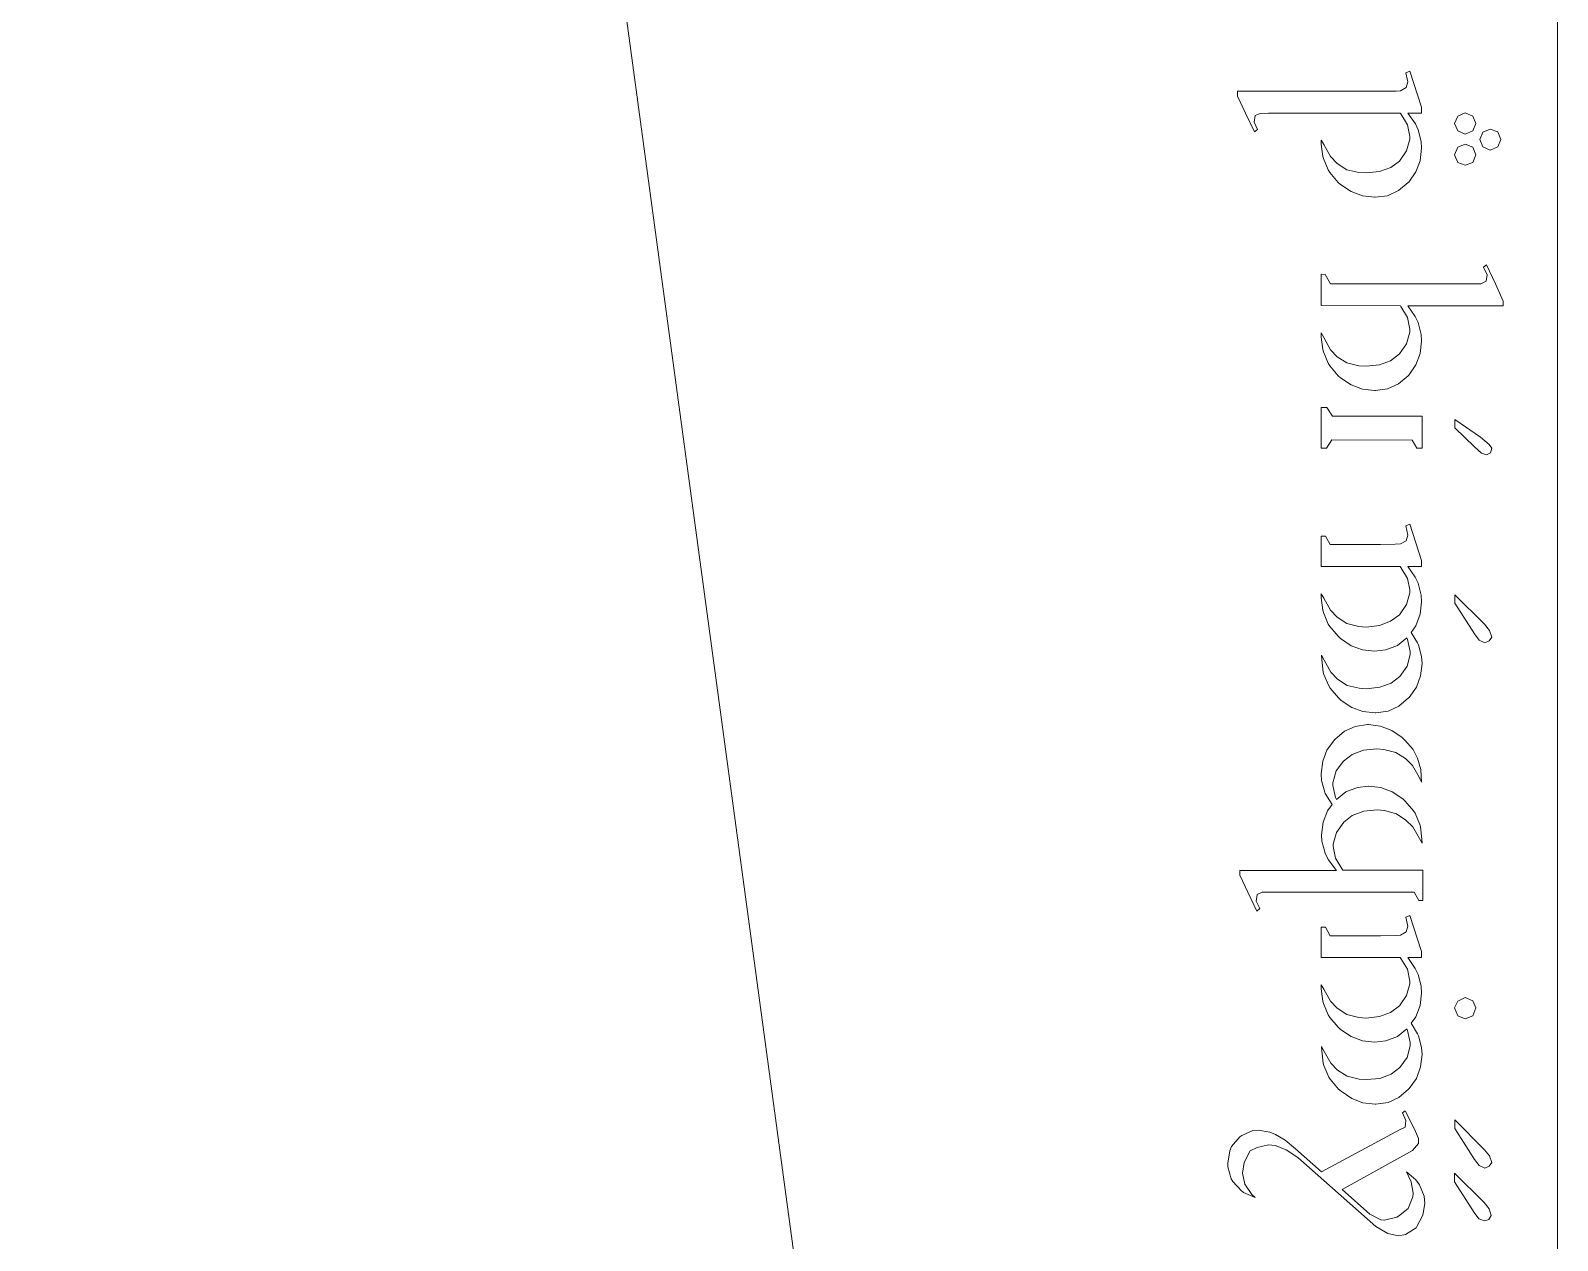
# Model space of a CAD drawing. Header units: inches. Extents: x 0.3 to 23.5, y 0.3 to 34.7.
# Drawn here: x 0.337 to 4.865, y 14.051 to 17.639 of the extents above; entities that cross this region are included whole.
import ezdxf

# ---------------------------------------------------------------- set-up
doc = ezdxf.new("R2010")
doc.units = ezdxf.units.IN
doc.header["$MEASUREMENT"] = 0
doc.layers.add('cut', color=6, linetype='Continuous', lineweight=0)
doc.layers.add('etch', color=1, linetype='Continuous', lineweight=0)

msp = doc.modelspace()

# ---------------------------------------------------------------- linework, layer by layer
at = {"layer": 'cut', "color": 6, "lineweight": 9, "true_color": 0xff00ff}
for points in [[(4.8649, 34.6554), (4.8649, 34.6554), (4.8649, 2.4646), (4.8649, 2.4646)], [(0.3366, 30.719), (0.3366, 30.719), (3.9259, 4.2305), (3.9259, 4.2305)]]:
    msp.add_open_spline(points, degree=3, dxfattribs=at)
at = {"layer": 'etch', "color": 1, "lineweight": 9, "true_color": 0xff0000}
for points in [[(4.4266, 17.5188), (4.4266, 17.5188), (4.4154, 17.5141), (4.4154, 17.5141)], [(4.4154, 17.5141), (4.4154, 17.5141), (4.421, 17.4868), (4.421, 17.4868)], [(4.421, 17.4868), (4.421, 17.4868), (4.4163, 17.4699), (4.4163, 17.4699)], [(4.4614, 17.4116), (4.4614, 17.4116), (4.4266, 17.5188), (4.4266, 17.5188)], [(4.3402, 17.4596), (4.3402, 17.4596), (3.9163, 17.4596), (3.9163, 17.4596)], [(3.9163, 17.4596), (3.9163, 17.4596), (3.9163, 17.4445), (3.9163, 17.4445)], [(3.9163, 17.4445), (3.9163, 17.4445), (3.9398, 17.3938), (3.9398, 17.3938)], [(4.3862, 17.4596), (4.3862, 17.4596), (4.3402, 17.4596), (4.3402, 17.4596)], [(4.3994, 17.4605), (4.3994, 17.4605), (4.3862, 17.4596), (4.3862, 17.4596)], [(4.4163, 17.4699), (4.4163, 17.4699), (4.3994, 17.4605), (4.3994, 17.4605)], [(3.9398, 17.3938), (3.9398, 17.3938), (3.9661, 17.3383), (3.9661, 17.3383)], [(3.968, 17.3872), (3.968, 17.3872), (3.9831, 17.3928), (3.9831, 17.3928)], [(3.9831, 17.3928), (3.9831, 17.3928), (4.0084, 17.3938), (4.0084, 17.3938)], [(4.0084, 17.3938), (4.0084, 17.3938), (4.3984, 17.3938), (4.3984, 17.3938)], [(4.3984, 17.3938), (4.3984, 17.3938), (4.4003, 17.3919), (4.4003, 17.3919)], [(4.4003, 17.3919), (4.4003, 17.3919), (4.4201, 17.359), (4.4201, 17.359)], [(4.421, 17.3938), (4.421, 17.3938), (4.4614, 17.3938), (4.4614, 17.3938)], [(4.4436, 17.3628), (4.4436, 17.3628), (4.421, 17.3938), (4.421, 17.3938)], [(4.4614, 17.3938), (4.4614, 17.3938), (4.4614, 17.4116), (4.4614, 17.4116)], [(4.5911, 17.3947), (4.5911, 17.3947), (4.5695, 17.3853), (4.5695, 17.3853)], [(4.6137, 17.3853), (4.6137, 17.3853), (4.5911, 17.3947), (4.5911, 17.3947)], [(3.9652, 17.3675), (3.9652, 17.3675), (3.968, 17.3872), (3.968, 17.3872)], [(3.9755, 17.3459), (3.9755, 17.3459), (3.9652, 17.3675), (3.9652, 17.3675)], [(3.9661, 17.3383), (3.9661, 17.3383), (3.9755, 17.3459), (3.9755, 17.3459)], [(4.4201, 17.359), (4.4201, 17.359), (4.4266, 17.3252), (4.4266, 17.3252)], [(4.452, 17.3449), (4.452, 17.3449), (4.4436, 17.3628), (4.4436, 17.3628)], [(4.4605, 17.3101), (4.4605, 17.3101), (4.452, 17.3449), (4.452, 17.3449)], [(4.5695, 17.3853), (4.5695, 17.3853), (4.5592, 17.3637), (4.5592, 17.3637)], [(4.5592, 17.3637), (4.5592, 17.3637), (4.5695, 17.3412), (4.5695, 17.3412)], [(4.6231, 17.3637), (4.6231, 17.3637), (4.6137, 17.3853), (4.6137, 17.3853)], [(4.6137, 17.3412), (4.6137, 17.3412), (4.6231, 17.3637), (4.6231, 17.3637)], [(4.6653, 17.3468), (4.6653, 17.3468), (4.6437, 17.3374), (4.6437, 17.3374)], [(4.6879, 17.3383), (4.6879, 17.3383), (4.6653, 17.3468), (4.6653, 17.3468)], [(4.172, 17.3007), (4.172, 17.3007), (4.1644, 17.3139), (4.1644, 17.3139)], [(4.1644, 17.3139), (4.1644, 17.3139), (4.1644, 17.3026), (4.1644, 17.3026)], [(4.1644, 17.3026), (4.1644, 17.3026), (4.1691, 17.266), (4.1691, 17.266)], [(4.1917, 17.266), (4.1917, 17.266), (4.172, 17.3007), (4.172, 17.3007)], [(4.4266, 17.3167), (4.4266, 17.3167), (4.4172, 17.2819), (4.4172, 17.2819)], [(4.4266, 17.3252), (4.4266, 17.3252), (4.4266, 17.3167), (4.4266, 17.3167)], [(4.4614, 17.2904), (4.4614, 17.2904), (4.4605, 17.3101), (4.4605, 17.3101)], [(4.5695, 17.3412), (4.5695, 17.3412), (4.5911, 17.3318), (4.5911, 17.3318)], [(4.5911, 17.3026), (4.5911, 17.3026), (4.5695, 17.2932), (4.5695, 17.2932)], [(4.5911, 17.3318), (4.5911, 17.3318), (4.6137, 17.3412), (4.6137, 17.3412)], [(4.6137, 17.2932), (4.6137, 17.2932), (4.5911, 17.3026), (4.5911, 17.3026)], [(4.6437, 17.3374), (4.6437, 17.3374), (4.6343, 17.3158), (4.6343, 17.3158)], [(4.6343, 17.3158), (4.6343, 17.3158), (4.6437, 17.2942), (4.6437, 17.2942)], [(4.6973, 17.3158), (4.6973, 17.3158), (4.6879, 17.3383), (4.6879, 17.3383)], [(4.6879, 17.2942), (4.6879, 17.2942), (4.6973, 17.3158), (4.6973, 17.3158)], [(4.1691, 17.266), (4.1691, 17.266), (4.171, 17.2594), (4.171, 17.2594)], [(4.171, 17.2594), (4.171, 17.2594), (4.1851, 17.2256), (4.1851, 17.2256)], [(4.2114, 17.2453), (4.2114, 17.2453), (4.1917, 17.266), (4.1917, 17.266)], [(4.4172, 17.2819), (4.4172, 17.2819), (4.3966, 17.2519), (4.3966, 17.2519)], [(4.4445, 17.2199), (4.4445, 17.2199), (4.4577, 17.2528), (4.4577, 17.2528)], [(4.4577, 17.2528), (4.4577, 17.2528), (4.4614, 17.2904), (4.4614, 17.2904)], [(4.5695, 17.2932), (4.5695, 17.2932), (4.5592, 17.2707), (4.5592, 17.2707)], [(4.5592, 17.2707), (4.5592, 17.2707), (4.5695, 17.2481), (4.5695, 17.2481)], [(4.6231, 17.2707), (4.6231, 17.2707), (4.6137, 17.2932), (4.6137, 17.2932)], [(4.6137, 17.2481), (4.6137, 17.2481), (4.6231, 17.2707), (4.6231, 17.2707)], [(4.6437, 17.2942), (4.6437, 17.2942), (4.6653, 17.2848), (4.6653, 17.2848)], [(4.6653, 17.2848), (4.6653, 17.2848), (4.6879, 17.2942), (4.6879, 17.2942)], [(4.1851, 17.2256), (4.1851, 17.2256), (4.1898, 17.218), (4.1898, 17.218)], [(4.1898, 17.218), (4.1898, 17.218), (4.2142, 17.1889), (4.2142, 17.1889)], [(4.2406, 17.2265), (4.2406, 17.2265), (4.2114, 17.2453), (4.2114, 17.2453)], [(4.2763, 17.218), (4.2763, 17.218), (4.2406, 17.2265), (4.2406, 17.2265)], [(4.2979, 17.2171), (4.2979, 17.2171), (4.2763, 17.218), (4.2763, 17.218)], [(4.3374, 17.2209), (4.3374, 17.2209), (4.2979, 17.2171), (4.2979, 17.2171)], [(4.3712, 17.2331), (4.3712, 17.2331), (4.3374, 17.2209), (4.3374, 17.2209)], [(4.3966, 17.2519), (4.3966, 17.2519), (4.3712, 17.2331), (4.3712, 17.2331)], [(4.4238, 17.1898), (4.4238, 17.1898), (4.4445, 17.2199), (4.4445, 17.2199)], [(4.5695, 17.2481), (4.5695, 17.2481), (4.5911, 17.2397), (4.5911, 17.2397)], [(4.5911, 17.2397), (4.5911, 17.2397), (4.6137, 17.2481), (4.6137, 17.2481)], [(4.2142, 17.1889), (4.2142, 17.1889), (4.2218, 17.1823), (4.2218, 17.1823)], [(4.2218, 17.1823), (4.2218, 17.1823), (4.2528, 17.1617), (4.2528, 17.1617)], [(4.3609, 17.1494), (4.3609, 17.1494), (4.3937, 17.1645), (4.3937, 17.1645)], [(4.3937, 17.1645), (4.3937, 17.1645), (4.4219, 17.188), (4.4219, 17.188)], [(4.4219, 17.188), (4.4219, 17.188), (4.4238, 17.1898), (4.4238, 17.1898)], [(4.2528, 17.1617), (4.2528, 17.1617), (4.2866, 17.1485), (4.2866, 17.1485)], [(4.2866, 17.1485), (4.2866, 17.1485), (4.3223, 17.1447), (4.3223, 17.1447)], [(4.3223, 17.1447), (4.3223, 17.1447), (4.3242, 17.1447), (4.3242, 17.1447)], [(4.3242, 17.1447), (4.3242, 17.1447), (4.3609, 17.1494), (4.3609, 17.1494)], [(4.6541, 16.9446), (4.6541, 16.9446), (4.6456, 16.937), (4.6456, 16.937)], [(4.6456, 16.937), (4.6456, 16.937), (4.656, 16.9145), (4.656, 16.9145)], [(4.6813, 16.8882), (4.6813, 16.8882), (4.6541, 16.9446), (4.6541, 16.9446)], [(4.1757, 16.9154), (4.1757, 16.9154), (4.1644, 16.9164), (4.1644, 16.9164)], [(4.1644, 16.9164), (4.1644, 16.9164), (4.1644, 16.8233), (4.1644, 16.8233)], [(4.1917, 16.8882), (4.1917, 16.8882), (4.1757, 16.9154), (4.1757, 16.9154)], [(4.6531, 16.8957), (4.6531, 16.8957), (4.6381, 16.8882), (4.6381, 16.8882)], [(4.656, 16.9145), (4.656, 16.9145), (4.6531, 16.8957), (4.6531, 16.8957)], [(4.6108, 16.8882), (4.6108, 16.8882), (4.1917, 16.8882), (4.1917, 16.8882)], [(4.6381, 16.8882), (4.6381, 16.8882), (4.6108, 16.8882), (4.6108, 16.8882)], [(4.7039, 16.8365), (4.7039, 16.8365), (4.6813, 16.8882), (4.6813, 16.8882)], [(4.1644, 16.8233), (4.1644, 16.8233), (4.3994, 16.8224), (4.3994, 16.8224)], [(4.3994, 16.8224), (4.3994, 16.8224), (4.4003, 16.8205), (4.4003, 16.8205)], [(4.4003, 16.8205), (4.4003, 16.8205), (4.4201, 16.7886), (4.4201, 16.7886)], [(4.421, 16.8224), (4.421, 16.8224), (4.7039, 16.8224), (4.7039, 16.8224)], [(4.4426, 16.7914), (4.4426, 16.7914), (4.421, 16.8224), (4.421, 16.8224)], [(4.7039, 16.8224), (4.7039, 16.8224), (4.7039, 16.8365), (4.7039, 16.8365)], [(4.4201, 16.7886), (4.4201, 16.7886), (4.4266, 16.7538), (4.4266, 16.7538)], [(4.452, 16.7735), (4.452, 16.7735), (4.4426, 16.7914), (4.4426, 16.7914)], [(4.4605, 16.7378), (4.4605, 16.7378), (4.452, 16.7735), (4.452, 16.7735)], [(4.172, 16.7284), (4.172, 16.7284), (4.1644, 16.7425), (4.1644, 16.7425)], [(4.1644, 16.7425), (4.1644, 16.7425), (4.1644, 16.7303), (4.1644, 16.7303)], [(4.1644, 16.7303), (4.1644, 16.7303), (4.1691, 16.6936), (4.1691, 16.6936)], [(4.1917, 16.6927), (4.1917, 16.6927), (4.172, 16.7284), (4.172, 16.7284)], [(4.4172, 16.7096), (4.4172, 16.7096), (4.3966, 16.6805), (4.3966, 16.6805)], [(4.4266, 16.7444), (4.4266, 16.7444), (4.4172, 16.7096), (4.4172, 16.7096)], [(4.4266, 16.7538), (4.4266, 16.7538), (4.4266, 16.7444), (4.4266, 16.7444)], [(4.4577, 16.6814), (4.4577, 16.6814), (4.4614, 16.7181), (4.4614, 16.7181)], [(4.4614, 16.7181), (4.4614, 16.7181), (4.4605, 16.7378), (4.4605, 16.7378)], [(4.1691, 16.6936), (4.1691, 16.6936), (4.171, 16.6861), (4.171, 16.6861)], [(4.171, 16.6861), (4.171, 16.6861), (4.1851, 16.6523), (4.1851, 16.6523)], [(4.2114, 16.672), (4.2114, 16.672), (4.1917, 16.6927), (4.1917, 16.6927)], [(4.2406, 16.6542), (4.2406, 16.6542), (4.2114, 16.672), (4.2114, 16.672)], [(4.3966, 16.6805), (4.3966, 16.6805), (4.3702, 16.6598), (4.3702, 16.6598)], [(4.4445, 16.6476), (4.4445, 16.6476), (4.4577, 16.6814), (4.4577, 16.6814)], [(4.1851, 16.6523), (4.1851, 16.6523), (4.1898, 16.6448), (4.1898, 16.6448)], [(4.1898, 16.6448), (4.1898, 16.6448), (4.2142, 16.6156), (4.2142, 16.6156)], [(4.2763, 16.6448), (4.2763, 16.6448), (4.2406, 16.6542), (4.2406, 16.6542)], [(4.2979, 16.6438), (4.2979, 16.6438), (4.2763, 16.6448), (4.2763, 16.6448)], [(4.3374, 16.6476), (4.3374, 16.6476), (4.2979, 16.6438), (4.2979, 16.6438)], [(4.3702, 16.6598), (4.3702, 16.6598), (4.3374, 16.6476), (4.3374, 16.6476)], [(4.4238, 16.6175), (4.4238, 16.6175), (4.4445, 16.6476), (4.4445, 16.6476)], [(4.2142, 16.6156), (4.2142, 16.6156), (4.2218, 16.609), (4.2218, 16.609)], [(4.2218, 16.609), (4.2218, 16.609), (4.2528, 16.5884), (4.2528, 16.5884)], [(4.2528, 16.5884), (4.2528, 16.5884), (4.2866, 16.5752), (4.2866, 16.5752)], [(4.2866, 16.5752), (4.2866, 16.5752), (4.3223, 16.5715), (4.3223, 16.5715)], [(4.3251, 16.5715), (4.3251, 16.5715), (4.3609, 16.5771), (4.3609, 16.5771)], [(4.3609, 16.5771), (4.3609, 16.5771), (4.3937, 16.5912), (4.3937, 16.5912)], [(4.3937, 16.5912), (4.3937, 16.5912), (4.4219, 16.6156), (4.4219, 16.6156)], [(4.4219, 16.6156), (4.4219, 16.6156), (4.4238, 16.6175), (4.4238, 16.6175)], [(4.3223, 16.5715), (4.3223, 16.5715), (4.3251, 16.5715), (4.3251, 16.5715)], [(4.1814, 16.5216), (4.1814, 16.5216), (4.1644, 16.5216), (4.1644, 16.5216)], [(4.1644, 16.5216), (4.1644, 16.5216), (4.1644, 16.4004), (4.1644, 16.4004)], [(4.1973, 16.4953), (4.1973, 16.4953), (4.1814, 16.5216), (4.1814, 16.5216)], [(4.4633, 16.4953), (4.4633, 16.4953), (4.1973, 16.4953), (4.1973, 16.4953)], [(4.4633, 16.4004), (4.4633, 16.4004), (4.4633, 16.4953), (4.4633, 16.4953)], [(4.6362, 16.4333), (4.6362, 16.4333), (4.5601, 16.4859), (4.5601, 16.4859)], [(4.5601, 16.4859), (4.5601, 16.4859), (4.5601, 16.4606), (4.5601, 16.4606)], [(4.5601, 16.4606), (4.5601, 16.4606), (4.6184, 16.4051), (4.6184, 16.4051)], [(4.1644, 16.4004), (4.1644, 16.4004), (4.1804, 16.4004), (4.1804, 16.4004)], [(4.1804, 16.4004), (4.1804, 16.4004), (4.1954, 16.4258), (4.1954, 16.4258)], [(4.1954, 16.4258), (4.1954, 16.4258), (4.4342, 16.4248), (4.4342, 16.4248)], [(4.4342, 16.4248), (4.4342, 16.4248), (4.4483, 16.4004), (4.4483, 16.4004)], [(4.4483, 16.4004), (4.4483, 16.4004), (4.4633, 16.4004), (4.4633, 16.4004)], [(4.6184, 16.4051), (4.6184, 16.4051), (4.6296, 16.3948), (4.6296, 16.3948)], [(4.6296, 16.3948), (4.6296, 16.3948), (4.64, 16.3854), (4.64, 16.3854)], [(4.6625, 16.4117), (4.6625, 16.4117), (4.6362, 16.4333), (4.6362, 16.4333)], [(4.67, 16.4004), (4.67, 16.4004), (4.6625, 16.4117), (4.6625, 16.4117)], [(4.6663, 16.3873), (4.6663, 16.3873), (4.67, 16.4004), (4.67, 16.4004)], [(4.64, 16.3854), (4.64, 16.3854), (4.6541, 16.3807), (4.6541, 16.3807)], [(4.6541, 16.3807), (4.6541, 16.3807), (4.6663, 16.3873), (4.6663, 16.3873)], [(4.4266, 16.1749), (4.4266, 16.1749), (4.4154, 16.1702), (4.4154, 16.1702)], [(4.4154, 16.1702), (4.4154, 16.1702), (4.421, 16.1429), (4.421, 16.1429)], [(4.4614, 16.0677), (4.4614, 16.0677), (4.4266, 16.1749), (4.4266, 16.1749)], [(4.1767, 16.1401), (4.1767, 16.1401), (4.1644, 16.1401), (4.1644, 16.1401)], [(4.1644, 16.1401), (4.1644, 16.1401), (4.1644, 16.0499), (4.1644, 16.0499)], [(4.1907, 16.1147), (4.1907, 16.1147), (4.1767, 16.1401), (4.1767, 16.1401)], [(4.4163, 16.126), (4.4163, 16.126), (4.3994, 16.1166), (4.3994, 16.1166)], [(4.421, 16.1429), (4.421, 16.1429), (4.4163, 16.126), (4.4163, 16.126)], [(4.3402, 16.1147), (4.3402, 16.1147), (4.1907, 16.1147), (4.1907, 16.1147)], [(4.3834, 16.1157), (4.3834, 16.1157), (4.3402, 16.1147), (4.3402, 16.1147)], [(4.3994, 16.1166), (4.3994, 16.1166), (4.3834, 16.1157), (4.3834, 16.1157)], [(4.1644, 16.0499), (4.1644, 16.0499), (4.3984, 16.0499), (4.3984, 16.0499)], [(4.3984, 16.0499), (4.3984, 16.0499), (4.4003, 16.047), (4.4003, 16.047)], [(4.4003, 16.047), (4.4003, 16.047), (4.4201, 16.0142), (4.4201, 16.0142)], [(4.421, 16.0499), (4.421, 16.0499), (4.4614, 16.0499), (4.4614, 16.0499)], [(4.4426, 16.0179), (4.4426, 16.0179), (4.421, 16.0499), (4.421, 16.0499)], [(4.4614, 16.0499), (4.4614, 16.0499), (4.4614, 16.0677), (4.4614, 16.0677)], [(4.4201, 16.0142), (4.4201, 16.0142), (4.4266, 15.9803), (4.4266, 15.9803)], [(4.452, 16.0001), (4.452, 16.0001), (4.4426, 16.0179), (4.4426, 16.0179)], [(4.4605, 15.9653), (4.4605, 15.9653), (4.452, 16.0001), (4.452, 16.0001)], [(4.172, 15.9559), (4.172, 15.9559), (4.1644, 15.969), (4.1644, 15.969)], [(4.1644, 15.969), (4.1644, 15.969), (4.1644, 15.9568), (4.1644, 15.9568)], [(4.1644, 15.9568), (4.1644, 15.9568), (4.1691, 15.9202), (4.1691, 15.9202)], [(4.1917, 15.9202), (4.1917, 15.9202), (4.172, 15.9559), (4.172, 15.9559)], [(4.4266, 15.9719), (4.4266, 15.9719), (4.4172, 15.9371), (4.4172, 15.9371)], [(4.4266, 15.9803), (4.4266, 15.9803), (4.4266, 15.9719), (4.4266, 15.9719)], [(4.4577, 15.908), (4.4577, 15.908), (4.4614, 15.9446), (4.4614, 15.9446)], [(4.4614, 15.9446), (4.4614, 15.9446), (4.4605, 15.9653), (4.4605, 15.9653)], [(4.5601, 15.9409), (4.5601, 15.9409), (4.5601, 15.9662), (4.5601, 15.9662)], [(4.5601, 15.9662), (4.5601, 15.9662), (4.6484, 15.8788), (4.6484, 15.8788)], [(4.6184, 15.8497), (4.6184, 15.8497), (4.5601, 15.9409), (4.5601, 15.9409)], [(4.1691, 15.9202), (4.1691, 15.9202), (4.171, 15.9136), (4.171, 15.9136)], [(4.171, 15.9136), (4.171, 15.9136), (4.1851, 15.8788), (4.1851, 15.8788)], [(4.2114, 15.8995), (4.2114, 15.8995), (4.1917, 15.9202), (4.1917, 15.9202)], [(4.2406, 15.8807), (4.2406, 15.8807), (4.2114, 15.8995), (4.2114, 15.8995)], [(4.3966, 15.907), (4.3966, 15.907), (4.3702, 15.8873), (4.3702, 15.8873)], [(4.4172, 15.9371), (4.4172, 15.9371), (4.3966, 15.907), (4.3966, 15.907)], [(4.4445, 15.8741), (4.4445, 15.8741), (4.4577, 15.908), (4.4577, 15.908)], [(4.1851, 15.8788), (4.1851, 15.8788), (4.1898, 15.8723), (4.1898, 15.8723)], [(4.1898, 15.8723), (4.1898, 15.8723), (4.2142, 15.8431), (4.2142, 15.8431)], [(4.2763, 15.8723), (4.2763, 15.8723), (4.2406, 15.8807), (4.2406, 15.8807)], [(4.2979, 15.8704), (4.2979, 15.8704), (4.2763, 15.8723), (4.2763, 15.8723)], [(4.3374, 15.8751), (4.3374, 15.8751), (4.2979, 15.8704), (4.2979, 15.8704)], [(4.3702, 15.8873), (4.3702, 15.8873), (4.3374, 15.8751), (4.3374, 15.8751)], [(4.4313, 15.8544), (4.4313, 15.8544), (4.4445, 15.8741), (4.4445, 15.8741)], [(4.4501, 15.8234), (4.4501, 15.8234), (4.4313, 15.8544), (4.4313, 15.8544)], [(4.6325, 15.8309), (4.6325, 15.8309), (4.6184, 15.8497), (4.6184, 15.8497)], [(4.6484, 15.8788), (4.6484, 15.8788), (4.6635, 15.86), (4.6635, 15.86)], [(4.6635, 15.86), (4.6635, 15.86), (4.67, 15.8403), (4.67, 15.8403)], [(4.2142, 15.8431), (4.2142, 15.8431), (4.2218, 15.8365), (4.2218, 15.8365)], [(4.2218, 15.8365), (4.2218, 15.8365), (4.2528, 15.8149), (4.2528, 15.8149)], [(4.2528, 15.8149), (4.2528, 15.8149), (4.2866, 15.8027), (4.2866, 15.8027)], [(4.3562, 15.8027), (4.3562, 15.8027), (4.39, 15.8159), (4.39, 15.8159)], [(4.39, 15.8159), (4.39, 15.8159), (4.4182, 15.8384), (4.4182, 15.8384)], [(4.4182, 15.8384), (4.4182, 15.8384), (4.4201, 15.8337), (4.4201, 15.8337)], [(4.4201, 15.8337), (4.4201, 15.8337), (4.4285, 15.798), (4.4285, 15.798)], [(4.453, 15.8177), (4.453, 15.8177), (4.4501, 15.8234), (4.4501, 15.8234)], [(4.4614, 15.783), (4.4614, 15.783), (4.453, 15.8177), (4.453, 15.8177)], [(4.6494, 15.8234), (4.6494, 15.8234), (4.6325, 15.8309), (4.6325, 15.8309)], [(4.6625, 15.829), (4.6625, 15.829), (4.6494, 15.8234), (4.6494, 15.8234)], [(4.67, 15.8403), (4.67, 15.8403), (4.6625, 15.829), (4.6625, 15.829)], [(4.1729, 15.7717), (4.1729, 15.7717), (4.1654, 15.7867), (4.1654, 15.7867)], [(4.1654, 15.7867), (4.1654, 15.7867), (4.1663, 15.7736), (4.1663, 15.7736)], [(4.1663, 15.7736), (4.1663, 15.7736), (4.1701, 15.7369), (4.1701, 15.7369)], [(4.1926, 15.7369), (4.1926, 15.7369), (4.1729, 15.7717), (4.1729, 15.7717)], [(4.2866, 15.8027), (4.2866, 15.8027), (4.3223, 15.7989), (4.3223, 15.7989)], [(4.3223, 15.7989), (4.3223, 15.7989), (4.3562, 15.8027), (4.3562, 15.8027)], [(4.4276, 15.7886), (4.4276, 15.7886), (4.4191, 15.7538), (4.4191, 15.7538)], [(4.4285, 15.798), (4.4285, 15.798), (4.4276, 15.7886), (4.4276, 15.7886)], [(4.4586, 15.7256), (4.4586, 15.7256), (4.4633, 15.7623), (4.4633, 15.7623)], [(4.4633, 15.7623), (4.4633, 15.7623), (4.4614, 15.783), (4.4614, 15.783)], [(4.1701, 15.7369), (4.1701, 15.7369), (4.172, 15.7294), (4.172, 15.7294)], [(4.172, 15.7294), (4.172, 15.7294), (4.187, 15.6956), (4.187, 15.6956)], [(4.2124, 15.7162), (4.2124, 15.7162), (4.1926, 15.7369), (4.1926, 15.7369)], [(4.2415, 15.6974), (4.2415, 15.6974), (4.2124, 15.7162), (4.2124, 15.7162)], [(4.3975, 15.7238), (4.3975, 15.7238), (4.3721, 15.704), (4.3721, 15.704)], [(4.4191, 15.7538), (4.4191, 15.7538), (4.3975, 15.7238), (4.3975, 15.7238)], [(4.4464, 15.6918), (4.4464, 15.6918), (4.4586, 15.7256), (4.4586, 15.7256)], [(4.187, 15.6956), (4.187, 15.6956), (4.1907, 15.689), (4.1907, 15.689)], [(4.1907, 15.689), (4.1907, 15.689), (4.2152, 15.6599), (4.2152, 15.6599)], [(4.2772, 15.689), (4.2772, 15.689), (4.2415, 15.6974), (4.2415, 15.6974)], [(4.2988, 15.6871), (4.2988, 15.6871), (4.2772, 15.689), (4.2772, 15.689)], [(4.3383, 15.6918), (4.3383, 15.6918), (4.2988, 15.6871), (4.2988, 15.6871)], [(4.3721, 15.704), (4.3721, 15.704), (4.3383, 15.6918), (4.3383, 15.6918)], [(4.4248, 15.6617), (4.4248, 15.6617), (4.4464, 15.6918), (4.4464, 15.6918)], [(4.2152, 15.6599), (4.2152, 15.6599), (4.2236, 15.6523), (4.2236, 15.6523)], [(4.2236, 15.6523), (4.2236, 15.6523), (4.2547, 15.6317), (4.2547, 15.6317)], [(4.2547, 15.6317), (4.2547, 15.6317), (4.2875, 15.6194), (4.2875, 15.6194)], [(4.3627, 15.6204), (4.3627, 15.6204), (4.3947, 15.6354), (4.3947, 15.6354)], [(4.3947, 15.6354), (4.3947, 15.6354), (4.4229, 15.6599), (4.4229, 15.6599)], [(4.4229, 15.6599), (4.4229, 15.6599), (4.4248, 15.6617), (4.4248, 15.6617)], [(4.3016, 15.5809), (4.3016, 15.5809), (4.265, 15.5753), (4.265, 15.5753)], [(4.2875, 15.6194), (4.2875, 15.6194), (4.3242, 15.6157), (4.3242, 15.6157)], [(4.3035, 15.5809), (4.3035, 15.5809), (4.3016, 15.5809), (4.3016, 15.5809)], [(4.3045, 15.5809), (4.3045, 15.5809), (4.3035, 15.5809), (4.3035, 15.5809)], [(4.3402, 15.5762), (4.3402, 15.5762), (4.3045, 15.5809), (4.3045, 15.5809)], [(4.3242, 15.6157), (4.3242, 15.6157), (4.3261, 15.6157), (4.3261, 15.6157)], [(4.3261, 15.6157), (4.3261, 15.6157), (4.3627, 15.6204), (4.3627, 15.6204)], [(4.2039, 15.5358), (4.2039, 15.5358), (4.1814, 15.5057), (4.1814, 15.5057)], [(4.2048, 15.5367), (4.2048, 15.5367), (4.2039, 15.5358), (4.2039, 15.5358)], [(4.233, 15.5612), (4.233, 15.5612), (4.2048, 15.5367), (4.2048, 15.5367)], [(4.265, 15.5753), (4.265, 15.5753), (4.233, 15.5612), (4.233, 15.5612)], [(4.374, 15.564), (4.374, 15.564), (4.3402, 15.5762), (4.3402, 15.5762)], [(4.4041, 15.5424), (4.4041, 15.5424), (4.374, 15.564), (4.374, 15.564)], [(4.4125, 15.5349), (4.4125, 15.5349), (4.4041, 15.5424), (4.4041, 15.5424)], [(4.437, 15.5067), (4.437, 15.5067), (4.4125, 15.5349), (4.4125, 15.5349)], [(4.1814, 15.5057), (4.1814, 15.5057), (4.1691, 15.4728), (4.1691, 15.4728)], [(4.2302, 15.4728), (4.2302, 15.4728), (4.2556, 15.4926), (4.2556, 15.4926)], [(4.2556, 15.4926), (4.2556, 15.4926), (4.2894, 15.5048), (4.2894, 15.5048)], [(4.2894, 15.5048), (4.2894, 15.5048), (4.3289, 15.5095), (4.3289, 15.5095)], [(4.3289, 15.5095), (4.3289, 15.5095), (4.3496, 15.5076), (4.3496, 15.5076)], [(4.3496, 15.5076), (4.3496, 15.5076), (4.3853, 15.4982), (4.3853, 15.4982)], [(4.3853, 15.4982), (4.3853, 15.4982), (4.4144, 15.4804), (4.4144, 15.4804)], [(4.4501, 15.4813), (4.4501, 15.4813), (4.437, 15.5067), (4.437, 15.5067)], [(4.1691, 15.4728), (4.1691, 15.4728), (4.1644, 15.4352), (4.1644, 15.4352)], [(4.1992, 15.408), (4.1992, 15.408), (4.2086, 15.4437), (4.2086, 15.4437)], [(4.2086, 15.4437), (4.2086, 15.4437), (4.2302, 15.4728), (4.2302, 15.4728)], [(4.4144, 15.4804), (4.4144, 15.4804), (4.4351, 15.4597), (4.4351, 15.4597)], [(4.4351, 15.4597), (4.4351, 15.4597), (4.4548, 15.4249), (4.4548, 15.4249)], [(4.4595, 15.4475), (4.4595, 15.4475), (4.4501, 15.4813), (4.4501, 15.4813)], [(4.4614, 15.4108), (4.4614, 15.4108), (4.4595, 15.4475), (4.4595, 15.4475)], [(4.1644, 15.4352), (4.1644, 15.4352), (4.1654, 15.4155), (4.1654, 15.4155)], [(4.1654, 15.4155), (4.1654, 15.4155), (4.1748, 15.3807), (4.1748, 15.3807)], [(4.1992, 15.4005), (4.1992, 15.4005), (4.1992, 15.408), (4.1992, 15.408)], [(4.2067, 15.3648), (4.2067, 15.3648), (4.1992, 15.4005), (4.1992, 15.4005)], [(4.3045, 15.3986), (4.3045, 15.3986), (4.2716, 15.3948), (4.2716, 15.3948)], [(4.3054, 15.3986), (4.3054, 15.3986), (4.3045, 15.3986), (4.3045, 15.3986)], [(4.3411, 15.3948), (4.3411, 15.3948), (4.3054, 15.3986), (4.3054, 15.3986)], [(4.4548, 15.4249), (4.4548, 15.4249), (4.4614, 15.4108), (4.4614, 15.4108)], [(4.1748, 15.3807), (4.1748, 15.3807), (4.1757, 15.377), (4.1757, 15.377)], [(4.1757, 15.377), (4.1757, 15.377), (4.1964, 15.3441), (4.1964, 15.3441)], [(4.2095, 15.3591), (4.2095, 15.3591), (4.2067, 15.3648), (4.2067, 15.3648)], [(4.2377, 15.3817), (4.2377, 15.3817), (4.2095, 15.3591), (4.2095, 15.3591)], [(4.2716, 15.3948), (4.2716, 15.3948), (4.2377, 15.3817), (4.2377, 15.3817)], [(4.375, 15.3817), (4.375, 15.3817), (4.3411, 15.3948), (4.3411, 15.3948)], [(4.406, 15.361), (4.406, 15.361), (4.375, 15.3817), (4.375, 15.3817)], [(4.4135, 15.3535), (4.4135, 15.3535), (4.406, 15.361), (4.406, 15.361)], [(4.4379, 15.3253), (4.4379, 15.3253), (4.4135, 15.3535), (4.4135, 15.3535)], [(4.1832, 15.3253), (4.1832, 15.3253), (4.1701, 15.2915), (4.1701, 15.2915)], [(4.1964, 15.3441), (4.1964, 15.3441), (4.1832, 15.3253), (4.1832, 15.3253)], [(4.2312, 15.2915), (4.2312, 15.2915), (4.2565, 15.3112), (4.2565, 15.3112)], [(4.2565, 15.3112), (4.2565, 15.3112), (4.2904, 15.3243), (4.2904, 15.3243)], [(4.2904, 15.3243), (4.2904, 15.3243), (4.3298, 15.3281), (4.3298, 15.3281)], [(4.3298, 15.3281), (4.3298, 15.3281), (4.3515, 15.3262), (4.3515, 15.3262)], [(4.3515, 15.3262), (4.3515, 15.3262), (4.3872, 15.3168), (4.3872, 15.3168)], [(4.3872, 15.3168), (4.3872, 15.3168), (4.4154, 15.298), (4.4154, 15.298)], [(4.4426, 15.3187), (4.4426, 15.3187), (4.4379, 15.3253), (4.4379, 15.3253)], [(4.4567, 15.2849), (4.4567, 15.2849), (4.4426, 15.3187), (4.4426, 15.3187)], [(4.1701, 15.2915), (4.1701, 15.2915), (4.1654, 15.2539), (4.1654, 15.2539)], [(4.2001, 15.2266), (4.2001, 15.2266), (4.2095, 15.2614), (4.2095, 15.2614)], [(4.2095, 15.2614), (4.2095, 15.2614), (4.2312, 15.2915), (4.2312, 15.2915)], [(4.4154, 15.298), (4.4154, 15.298), (4.436, 15.2783), (4.436, 15.2783)], [(4.436, 15.2783), (4.436, 15.2783), (4.4558, 15.2435), (4.4558, 15.2435)], [(4.4586, 15.2783), (4.4586, 15.2783), (4.4567, 15.2849), (4.4567, 15.2849)], [(4.4624, 15.2416), (4.4624, 15.2416), (4.4586, 15.2783), (4.4586, 15.2783)], [(4.1654, 15.2539), (4.1654, 15.2539), (4.1663, 15.2351), (4.1663, 15.2351)], [(4.1663, 15.2351), (4.1663, 15.2351), (4.1757, 15.1994), (4.1757, 15.1994)], [(4.2001, 15.2191), (4.2001, 15.2191), (4.2001, 15.2266), (4.2001, 15.2266)], [(4.2067, 15.1853), (4.2067, 15.1853), (4.2001, 15.2191), (4.2001, 15.2191)], [(4.4558, 15.2435), (4.4558, 15.2435), (4.4633, 15.2294), (4.4633, 15.2294)], [(4.4633, 15.2294), (4.4633, 15.2294), (4.4624, 15.2416), (4.4624, 15.2416)], [(4.1757, 15.1994), (4.1757, 15.1994), (4.1851, 15.1806), (4.1851, 15.1806)], [(4.1851, 15.1806), (4.1851, 15.1806), (4.2095, 15.1486), (4.2095, 15.1486)], [(4.2265, 15.1524), (4.2265, 15.1524), (4.2067, 15.1853), (4.2067, 15.1853)], [(4.2095, 15.1486), (4.2095, 15.1486), (3.9229, 15.1486), (3.9229, 15.1486)], [(3.9229, 15.1486), (3.9229, 15.1486), (3.9229, 15.1345), (3.9229, 15.1345)], [(3.9229, 15.1345), (3.9229, 15.1345), (3.9464, 15.0838), (3.9464, 15.0838)], [(4.2283, 15.1495), (4.2283, 15.1495), (4.2265, 15.1524), (4.2265, 15.1524)], [(4.4661, 15.1495), (4.4661, 15.1495), (4.2283, 15.1495), (4.2283, 15.1495)], [(4.4661, 15.0593), (4.4661, 15.0593), (4.4661, 15.1495), (4.4661, 15.1495)], [(3.9464, 15.0838), (3.9464, 15.0838), (3.9737, 15.0283), (3.9737, 15.0283)], [(3.9746, 15.0772), (3.9746, 15.0772), (3.9887, 15.0838), (3.9887, 15.0838)], [(3.9887, 15.0838), (3.9887, 15.0838), (4.0169, 15.0838), (4.0169, 15.0838)], [(4.0169, 15.0838), (4.0169, 15.0838), (4.4398, 15.0838), (4.4398, 15.0838)], [(4.4398, 15.0838), (4.4398, 15.0838), (4.4539, 15.0593), (4.4539, 15.0593)], [(3.9718, 15.0574), (3.9718, 15.0574), (3.9746, 15.0772), (3.9746, 15.0772)], [(3.9821, 15.0358), (3.9821, 15.0358), (3.9718, 15.0574), (3.9718, 15.0574)], [(3.9737, 15.0283), (3.9737, 15.0283), (3.9821, 15.0358), (3.9821, 15.0358)], [(4.4539, 15.0593), (4.4539, 15.0593), (4.4661, 15.0593), (4.4661, 15.0593)], [(4.4266, 15.0152), (4.4266, 15.0152), (4.4154, 15.0105), (4.4154, 15.0105)], [(4.4154, 15.0105), (4.4154, 15.0105), (4.421, 14.9832), (4.421, 14.9832)], [(4.4614, 14.908), (4.4614, 14.908), (4.4266, 15.0152), (4.4266, 15.0152)], [(4.1767, 14.9804), (4.1767, 14.9804), (4.1644, 14.9804), (4.1644, 14.9804)], [(4.1644, 14.9804), (4.1644, 14.9804), (4.1644, 14.8902), (4.1644, 14.8902)], [(4.1907, 14.955), (4.1907, 14.955), (4.1767, 14.9804), (4.1767, 14.9804)], [(4.3402, 14.955), (4.3402, 14.955), (4.1907, 14.955), (4.1907, 14.955)], [(4.3834, 14.9559), (4.3834, 14.9559), (4.3402, 14.955), (4.3402, 14.955)], [(4.3994, 14.9569), (4.3994, 14.9569), (4.3834, 14.9559), (4.3834, 14.9559)], [(4.4163, 14.9663), (4.4163, 14.9663), (4.3994, 14.9569), (4.3994, 14.9569)], [(4.421, 14.9832), (4.421, 14.9832), (4.4163, 14.9663), (4.4163, 14.9663)], [(4.4614, 14.8902), (4.4614, 14.8902), (4.4614, 14.908), (4.4614, 14.908)], [(4.1644, 14.8902), (4.1644, 14.8902), (4.3984, 14.8902), (4.3984, 14.8902)], [(4.3984, 14.8902), (4.3984, 14.8902), (4.4003, 14.8873), (4.4003, 14.8873)], [(4.4003, 14.8873), (4.4003, 14.8873), (4.4201, 14.8554), (4.4201, 14.8554)], [(4.4201, 14.8554), (4.4201, 14.8554), (4.4266, 14.8206), (4.4266, 14.8206)], [(4.421, 14.8902), (4.421, 14.8902), (4.4614, 14.8902), (4.4614, 14.8902)], [(4.4426, 14.8582), (4.4426, 14.8582), (4.421, 14.8902), (4.421, 14.8902)], [(4.452, 14.8403), (4.452, 14.8403), (4.4426, 14.8582), (4.4426, 14.8582)], [(4.172, 14.7962), (4.172, 14.7962), (4.1644, 14.8093), (4.1644, 14.8093)], [(4.1644, 14.8093), (4.1644, 14.8093), (4.1644, 14.7971), (4.1644, 14.7971)], [(4.4266, 14.8122), (4.4266, 14.8122), (4.4172, 14.7774), (4.4172, 14.7774)], [(4.4266, 14.8206), (4.4266, 14.8206), (4.4266, 14.8122), (4.4266, 14.8122)], [(4.4605, 14.8056), (4.4605, 14.8056), (4.452, 14.8403), (4.452, 14.8403)], [(4.1644, 14.7971), (4.1644, 14.7971), (4.1691, 14.7605), (4.1691, 14.7605)], [(4.1917, 14.7605), (4.1917, 14.7605), (4.172, 14.7962), (4.172, 14.7962)], [(4.4172, 14.7774), (4.4172, 14.7774), (4.3966, 14.7473), (4.3966, 14.7473)], [(4.4577, 14.7483), (4.4577, 14.7483), (4.4614, 14.7849), (4.4614, 14.7849)], [(4.4614, 14.7849), (4.4614, 14.7849), (4.4605, 14.8056), (4.4605, 14.8056)], [(4.5695, 14.7614), (4.5695, 14.7614), (4.5911, 14.7717), (4.5911, 14.7717)], [(4.5911, 14.7717), (4.5911, 14.7717), (4.6137, 14.7623), (4.6137, 14.7623)], [(4.6137, 14.7623), (4.6137, 14.7623), (4.6231, 14.7407), (4.6231, 14.7407)], [(4.1691, 14.7605), (4.1691, 14.7605), (4.171, 14.7539), (4.171, 14.7539)], [(4.171, 14.7539), (4.171, 14.7539), (4.1851, 14.7201), (4.1851, 14.7201)], [(4.1851, 14.7201), (4.1851, 14.7201), (4.1898, 14.7125), (4.1898, 14.7125)], [(4.2114, 14.7398), (4.2114, 14.7398), (4.1917, 14.7605), (4.1917, 14.7605)], [(4.2406, 14.721), (4.2406, 14.721), (4.2114, 14.7398), (4.2114, 14.7398)], [(4.2763, 14.7125), (4.2763, 14.7125), (4.2406, 14.721), (4.2406, 14.721)], [(4.3702, 14.7276), (4.3702, 14.7276), (4.3374, 14.7154), (4.3374, 14.7154)], [(4.3966, 14.7473), (4.3966, 14.7473), (4.3702, 14.7276), (4.3702, 14.7276)], [(4.4445, 14.7144), (4.4445, 14.7144), (4.4577, 14.7483), (4.4577, 14.7483)], [(4.5592, 14.7407), (4.5592, 14.7407), (4.5695, 14.7614), (4.5695, 14.7614)], [(4.5695, 14.7172), (4.5695, 14.7172), (4.5592, 14.7407), (4.5592, 14.7407)], [(4.5911, 14.7088), (4.5911, 14.7088), (4.5695, 14.7172), (4.5695, 14.7172)], [(4.6137, 14.7172), (4.6137, 14.7172), (4.5911, 14.7088), (4.5911, 14.7088)], [(4.6231, 14.7407), (4.6231, 14.7407), (4.6137, 14.7172), (4.6137, 14.7172)], [(4.1898, 14.7125), (4.1898, 14.7125), (4.2142, 14.6834), (4.2142, 14.6834)], [(4.2142, 14.6834), (4.2142, 14.6834), (4.2218, 14.6768), (4.2218, 14.6768)], [(4.2218, 14.6768), (4.2218, 14.6768), (4.2528, 14.6561), (4.2528, 14.6561)], [(4.2979, 14.7107), (4.2979, 14.7107), (4.2763, 14.7125), (4.2763, 14.7125)], [(4.3374, 14.7154), (4.3374, 14.7154), (4.2979, 14.7107), (4.2979, 14.7107)], [(4.39, 14.6561), (4.39, 14.6561), (4.4182, 14.6787), (4.4182, 14.6787)], [(4.4182, 14.6787), (4.4182, 14.6787), (4.4201, 14.674), (4.4201, 14.674)], [(4.4201, 14.674), (4.4201, 14.674), (4.4285, 14.6383), (4.4285, 14.6383)], [(4.4313, 14.6956), (4.4313, 14.6956), (4.4445, 14.7144), (4.4445, 14.7144)], [(4.4501, 14.6637), (4.4501, 14.6637), (4.4313, 14.6956), (4.4313, 14.6956)], [(4.1729, 14.612), (4.1729, 14.612), (4.1654, 14.627), (4.1654, 14.627)], [(4.1654, 14.627), (4.1654, 14.627), (4.1663, 14.6139), (4.1663, 14.6139)], [(4.2528, 14.6561), (4.2528, 14.6561), (4.2866, 14.643), (4.2866, 14.643)], [(4.2866, 14.643), (4.2866, 14.643), (4.3223, 14.6392), (4.3223, 14.6392)], [(4.3223, 14.6392), (4.3223, 14.6392), (4.3562, 14.643), (4.3562, 14.643)], [(4.3562, 14.643), (4.3562, 14.643), (4.39, 14.6561), (4.39, 14.6561)], [(4.4276, 14.6289), (4.4276, 14.6289), (4.4191, 14.5941), (4.4191, 14.5941)], [(4.4285, 14.6383), (4.4285, 14.6383), (4.4276, 14.6289), (4.4276, 14.6289)], [(4.453, 14.658), (4.453, 14.658), (4.4501, 14.6637), (4.4501, 14.6637)], [(4.4614, 14.6233), (4.4614, 14.6233), (4.453, 14.658), (4.453, 14.658)], [(4.1663, 14.6139), (4.1663, 14.6139), (4.1701, 14.5772), (4.1701, 14.5772)], [(4.1926, 14.5772), (4.1926, 14.5772), (4.1729, 14.612), (4.1729, 14.612)], [(4.4191, 14.5941), (4.4191, 14.5941), (4.3975, 14.564), (4.3975, 14.564)], [(4.4586, 14.5659), (4.4586, 14.5659), (4.4633, 14.6026), (4.4633, 14.6026)], [(4.4633, 14.6026), (4.4633, 14.6026), (4.4614, 14.6233), (4.4614, 14.6233)], [(4.1701, 14.5772), (4.1701, 14.5772), (4.172, 14.5697), (4.172, 14.5697)], [(4.172, 14.5697), (4.172, 14.5697), (4.187, 14.5359), (4.187, 14.5359)], [(4.187, 14.5359), (4.187, 14.5359), (4.1907, 14.5293), (4.1907, 14.5293)], [(4.2124, 14.5565), (4.2124, 14.5565), (4.1926, 14.5772), (4.1926, 14.5772)], [(4.2415, 14.5387), (4.2415, 14.5387), (4.2124, 14.5565), (4.2124, 14.5565)], [(4.2772, 14.5293), (4.2772, 14.5293), (4.2415, 14.5387), (4.2415, 14.5387)], [(4.3721, 14.5443), (4.3721, 14.5443), (4.3383, 14.5321), (4.3383, 14.5321)], [(4.3975, 14.564), (4.3975, 14.564), (4.3721, 14.5443), (4.3721, 14.5443)], [(4.4464, 14.5321), (4.4464, 14.5321), (4.4586, 14.5659), (4.4586, 14.5659)], [(4.1907, 14.5293), (4.1907, 14.5293), (4.2152, 14.5001), (4.2152, 14.5001)], [(4.2152, 14.5001), (4.2152, 14.5001), (4.2236, 14.4936), (4.2236, 14.4936)], [(4.2236, 14.4936), (4.2236, 14.4936), (4.2547, 14.4719), (4.2547, 14.4719)], [(4.2988, 14.5283), (4.2988, 14.5283), (4.2772, 14.5293), (4.2772, 14.5293)], [(4.3383, 14.5321), (4.3383, 14.5321), (4.2988, 14.5283), (4.2988, 14.5283)], [(4.3947, 14.4757), (4.3947, 14.4757), (4.4229, 14.5001), (4.4229, 14.5001)], [(4.4229, 14.5001), (4.4229, 14.5001), (4.4248, 14.502), (4.4248, 14.502)], [(4.4248, 14.502), (4.4248, 14.502), (4.4464, 14.5321), (4.4464, 14.5321)], [(4.2547, 14.4719), (4.2547, 14.4719), (4.2875, 14.4597), (4.2875, 14.4597)], [(4.2875, 14.4597), (4.2875, 14.4597), (4.3242, 14.456), (4.3242, 14.456)], [(4.3242, 14.456), (4.3242, 14.456), (4.3261, 14.456), (4.3261, 14.456)], [(4.3261, 14.456), (4.3261, 14.456), (4.3627, 14.4607), (4.3627, 14.4607)], [(4.3627, 14.4607), (4.3627, 14.4607), (4.3947, 14.4757), (4.3947, 14.4757)], [(4.4135, 14.4362), (4.4135, 14.4362), (4.405, 14.4297), (4.405, 14.4297)], [(4.405, 14.4297), (4.405, 14.4297), (4.4154, 14.4071), (4.4154, 14.4071)], [(4.4407, 14.3817), (4.4407, 14.3817), (4.4135, 14.4362), (4.4135, 14.4362)], [(4.4154, 14.4071), (4.4154, 14.4071), (4.4135, 14.3874), (4.4135, 14.3874)], [(4.5601, 14.3836), (4.5601, 14.3836), (4.5601, 14.409), (4.5601, 14.409)], [(4.5601, 14.409), (4.5601, 14.409), (4.6484, 14.3206), (4.6484, 14.3206)], [(3.9229, 14.3582), (3.9229, 14.3582), (3.8985, 14.33), (3.8985, 14.33)], [(3.9285, 14.3629), (3.9285, 14.3629), (3.9229, 14.3582), (3.9229, 14.3582)], [(3.9614, 14.377), (3.9614, 14.377), (3.9285, 14.3629), (3.9285, 14.3629)], [(3.9774, 14.378), (3.9774, 14.378), (3.9614, 14.377), (3.9614, 14.377)], [(4.0122, 14.3723), (4.0122, 14.3723), (3.9774, 14.378), (3.9774, 14.378)], [(4.0282, 14.3658), (4.0282, 14.3658), (4.0122, 14.3723), (4.0122, 14.3723)], [(4.0573, 14.3488), (4.0573, 14.3488), (4.0282, 14.3658), (4.0282, 14.3658)], [(4.3984, 14.3808), (4.3984, 14.3808), (4.1654, 14.2549), (4.1654, 14.2549)], [(4.4135, 14.3874), (4.4135, 14.3874), (4.3984, 14.3808), (4.3984, 14.3808)], [(4.453, 14.3535), (4.453, 14.3535), (4.4407, 14.3817), (4.4407, 14.3817)], [(4.6184, 14.2915), (4.6184, 14.2915), (4.5601, 14.3836), (4.5601, 14.3836)], [(3.8928, 14.3169), (3.8928, 14.3169), (3.8872, 14.2802), (3.8872, 14.2802)], [(3.8985, 14.33), (3.8985, 14.33), (3.8928, 14.3169), (3.8928, 14.3169)], [(3.9361, 14.2821), (3.9361, 14.2821), (3.9539, 14.3169), (3.9539, 14.3169)], [(3.9539, 14.3169), (3.9539, 14.3169), (3.9746, 14.3272), (3.9746, 14.3272)], [(3.9746, 14.3272), (3.9746, 14.3272), (4.0084, 14.3347), (4.0084, 14.3347)], [(4.0084, 14.3347), (4.0084, 14.3347), (4.0272, 14.3329), (4.0272, 14.3329)], [(4.0272, 14.3329), (4.0272, 14.3329), (4.0601, 14.3206), (4.0601, 14.3206)], [(4.0883, 14.3235), (4.0883, 14.3235), (4.0573, 14.3488), (4.0573, 14.3488)], [(4.0601, 14.3206), (4.0601, 14.3206), (4.0949, 14.2971), (4.0949, 14.2971)], [(4.1654, 14.2549), (4.1654, 14.2549), (4.0883, 14.3235), (4.0883, 14.3235)], [(4.2265, 14.2022), (4.2265, 14.2022), (4.4351, 14.3178), (4.4351, 14.3178)], [(4.4351, 14.3178), (4.4351, 14.3178), (4.453, 14.3385), (4.453, 14.3385)], [(4.453, 14.3385), (4.453, 14.3385), (4.453, 14.3535), (4.453, 14.3535)], [(4.6484, 14.3206), (4.6484, 14.3206), (4.6635, 14.3028), (4.6635, 14.3028)], [(3.8872, 14.2802), (3.8872, 14.2802), (3.8872, 14.2699), (3.8872, 14.2699)], [(3.8872, 14.2699), (3.8872, 14.2699), (3.8975, 14.2342), (3.8975, 14.2342)], [(3.9304, 14.2511), (3.9304, 14.2511), (3.9361, 14.2821), (3.9361, 14.2821)], [(4.0949, 14.2971), (4.0949, 14.2971), (4.3261, 14.0932), (4.3261, 14.0932)], [(4.6325, 14.2737), (4.6325, 14.2737), (4.6184, 14.2915), (4.6184, 14.2915)], [(4.6494, 14.2661), (4.6494, 14.2661), (4.6325, 14.2737), (4.6325, 14.2737)], [(4.6625, 14.2718), (4.6625, 14.2718), (4.6494, 14.2661), (4.6494, 14.2661)], [(4.67, 14.283), (4.67, 14.283), (4.6625, 14.2718), (4.6625, 14.2718)], [(4.6635, 14.3028), (4.6635, 14.3028), (4.67, 14.283), (4.67, 14.283)], [(3.8975, 14.2342), (3.8975, 14.2342), (3.9022, 14.2267), (3.9022, 14.2267)], [(3.9022, 14.2267), (3.9022, 14.2267), (3.9267, 14.1994), (3.9267, 14.1994)], [(3.9379, 14.2182), (3.9379, 14.2182), (3.9304, 14.2511), (3.9304, 14.2511)], [(4.4445, 14.2314), (4.4445, 14.2314), (4.4172, 14.2549), (4.4172, 14.2549)], [(4.4172, 14.2549), (4.4172, 14.2549), (4.4313, 14.2248), (4.4313, 14.2248)], [(4.4313, 14.2248), (4.4313, 14.2248), (4.437, 14.1919), (4.437, 14.1919)], [(4.4558, 14.2163), (4.4558, 14.2163), (4.4445, 14.2314), (4.4445, 14.2314)], [(4.5592, 14.2257), (4.5592, 14.2257), (4.5592, 14.2511), (4.5592, 14.2511)], [(4.5592, 14.2511), (4.5592, 14.2511), (4.6475, 14.1637), (4.6475, 14.1637)], [(4.6174, 14.1346), (4.6174, 14.1346), (4.5592, 14.2257), (4.5592, 14.2257)], [(3.9267, 14.1994), (3.9267, 14.1994), (3.9342, 14.1938), (3.9342, 14.1938)], [(3.9342, 14.1938), (3.9342, 14.1938), (3.968, 14.1787), (3.968, 14.1787)], [(3.9586, 14.1881), (3.9586, 14.1881), (3.9379, 14.2182), (3.9379, 14.2182)], [(3.968, 14.1787), (3.968, 14.1787), (3.9586, 14.1881), (3.9586, 14.1881)], [(4.3082, 14.1289), (4.3082, 14.1289), (4.2265, 14.2022), (4.2265, 14.2022)], [(4.436, 14.1806), (4.436, 14.1806), (4.4219, 14.1458), (4.4219, 14.1458)], [(4.437, 14.1919), (4.437, 14.1919), (4.436, 14.1806), (4.436, 14.1806)], [(4.4699, 14.1825), (4.4699, 14.1825), (4.4558, 14.2163), (4.4558, 14.2163)], [(4.4717, 14.1609), (4.4717, 14.1609), (4.4699, 14.1825), (4.4699, 14.1825)], [(4.3411, 14.1129), (4.3411, 14.1129), (4.3082, 14.1289), (4.3082, 14.1289)], [(4.4219, 14.1458), (4.4219, 14.1458), (4.3937, 14.1233), (4.3937, 14.1233)], [(4.4661, 14.1261), (4.4661, 14.1261), (4.4717, 14.1609), (4.4717, 14.1609)], [(4.6315, 14.1158), (4.6315, 14.1158), (4.6174, 14.1346), (4.6174, 14.1346)], [(4.6475, 14.1637), (4.6475, 14.1637), (4.6625, 14.1449), (4.6625, 14.1449)], [(4.6625, 14.1449), (4.6625, 14.1449), (4.6682, 14.1252), (4.6682, 14.1252)], [(4.3261, 14.0932), (4.3261, 14.0932), (4.3261, 14.0923), (4.3261, 14.0923)], [(4.3261, 14.0923), (4.3261, 14.0923), (4.3618, 14.0725), (4.3618, 14.0725)], [(4.3524, 14.112), (4.3524, 14.112), (4.3411, 14.1129), (4.3411, 14.1129)], [(4.3881, 14.1205), (4.3881, 14.1205), (4.3524, 14.112), (4.3524, 14.112)], [(4.3937, 14.1233), (4.3937, 14.1233), (4.3881, 14.1205), (4.3881, 14.1205)], [(4.4144, 14.0688), (4.4144, 14.0688), (4.4454, 14.0885), (4.4454, 14.0885)], [(4.4454, 14.0885), (4.4454, 14.0885), (4.4483, 14.0923), (4.4483, 14.0923)], [(4.4483, 14.0923), (4.4483, 14.0923), (4.4661, 14.1261), (4.4661, 14.1261)], [(4.6484, 14.1092), (4.6484, 14.1092), (4.6315, 14.1158), (4.6315, 14.1158)], [(4.6616, 14.1139), (4.6616, 14.1139), (4.6484, 14.1092), (4.6484, 14.1092)], [(4.6682, 14.1252), (4.6682, 14.1252), (4.6616, 14.1139), (4.6616, 14.1139)], [(4.3618, 14.0725), (4.3618, 14.0725), (4.3937, 14.065), (4.3937, 14.065)], [(4.3937, 14.065), (4.3937, 14.065), (4.4144, 14.0688), (4.4144, 14.0688)]]:
    msp.add_open_spline(points, degree=3, dxfattribs=at)

doc.saveas('drawing.dxf')
